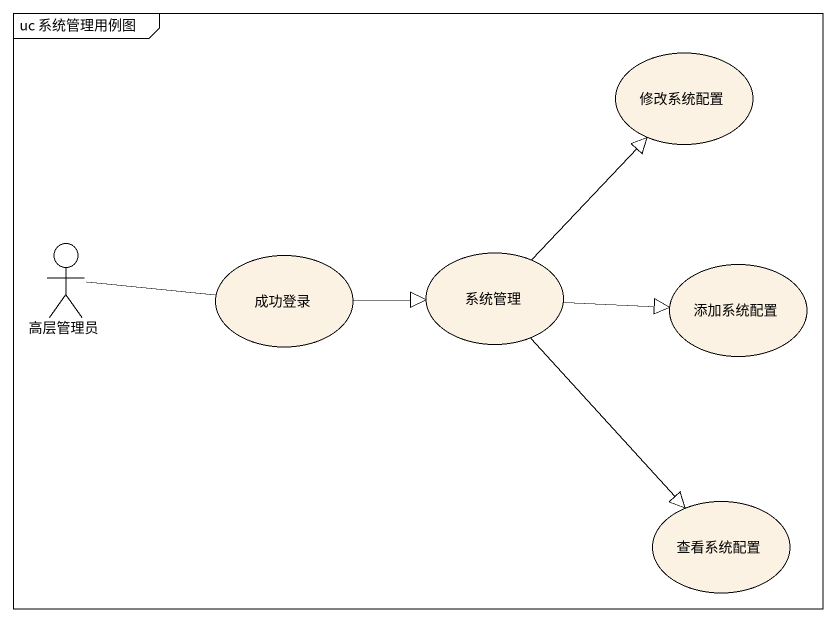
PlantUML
@startuml
mainframe uc 系统管理用例图
usecase 修改系统配置
actor 高层管理员
usecase 成功登录
usecase 系统管理
usecase 添加系统配置
usecase 查看系统配置
高层管理员 -right- 成功登录
成功登录 -right-|> 系统管理
系统管理 -up-|> 修改系统配置
系统管理 -right-|> 添加系统配置
系统管理 --|> 查看系统配置
@enduml
